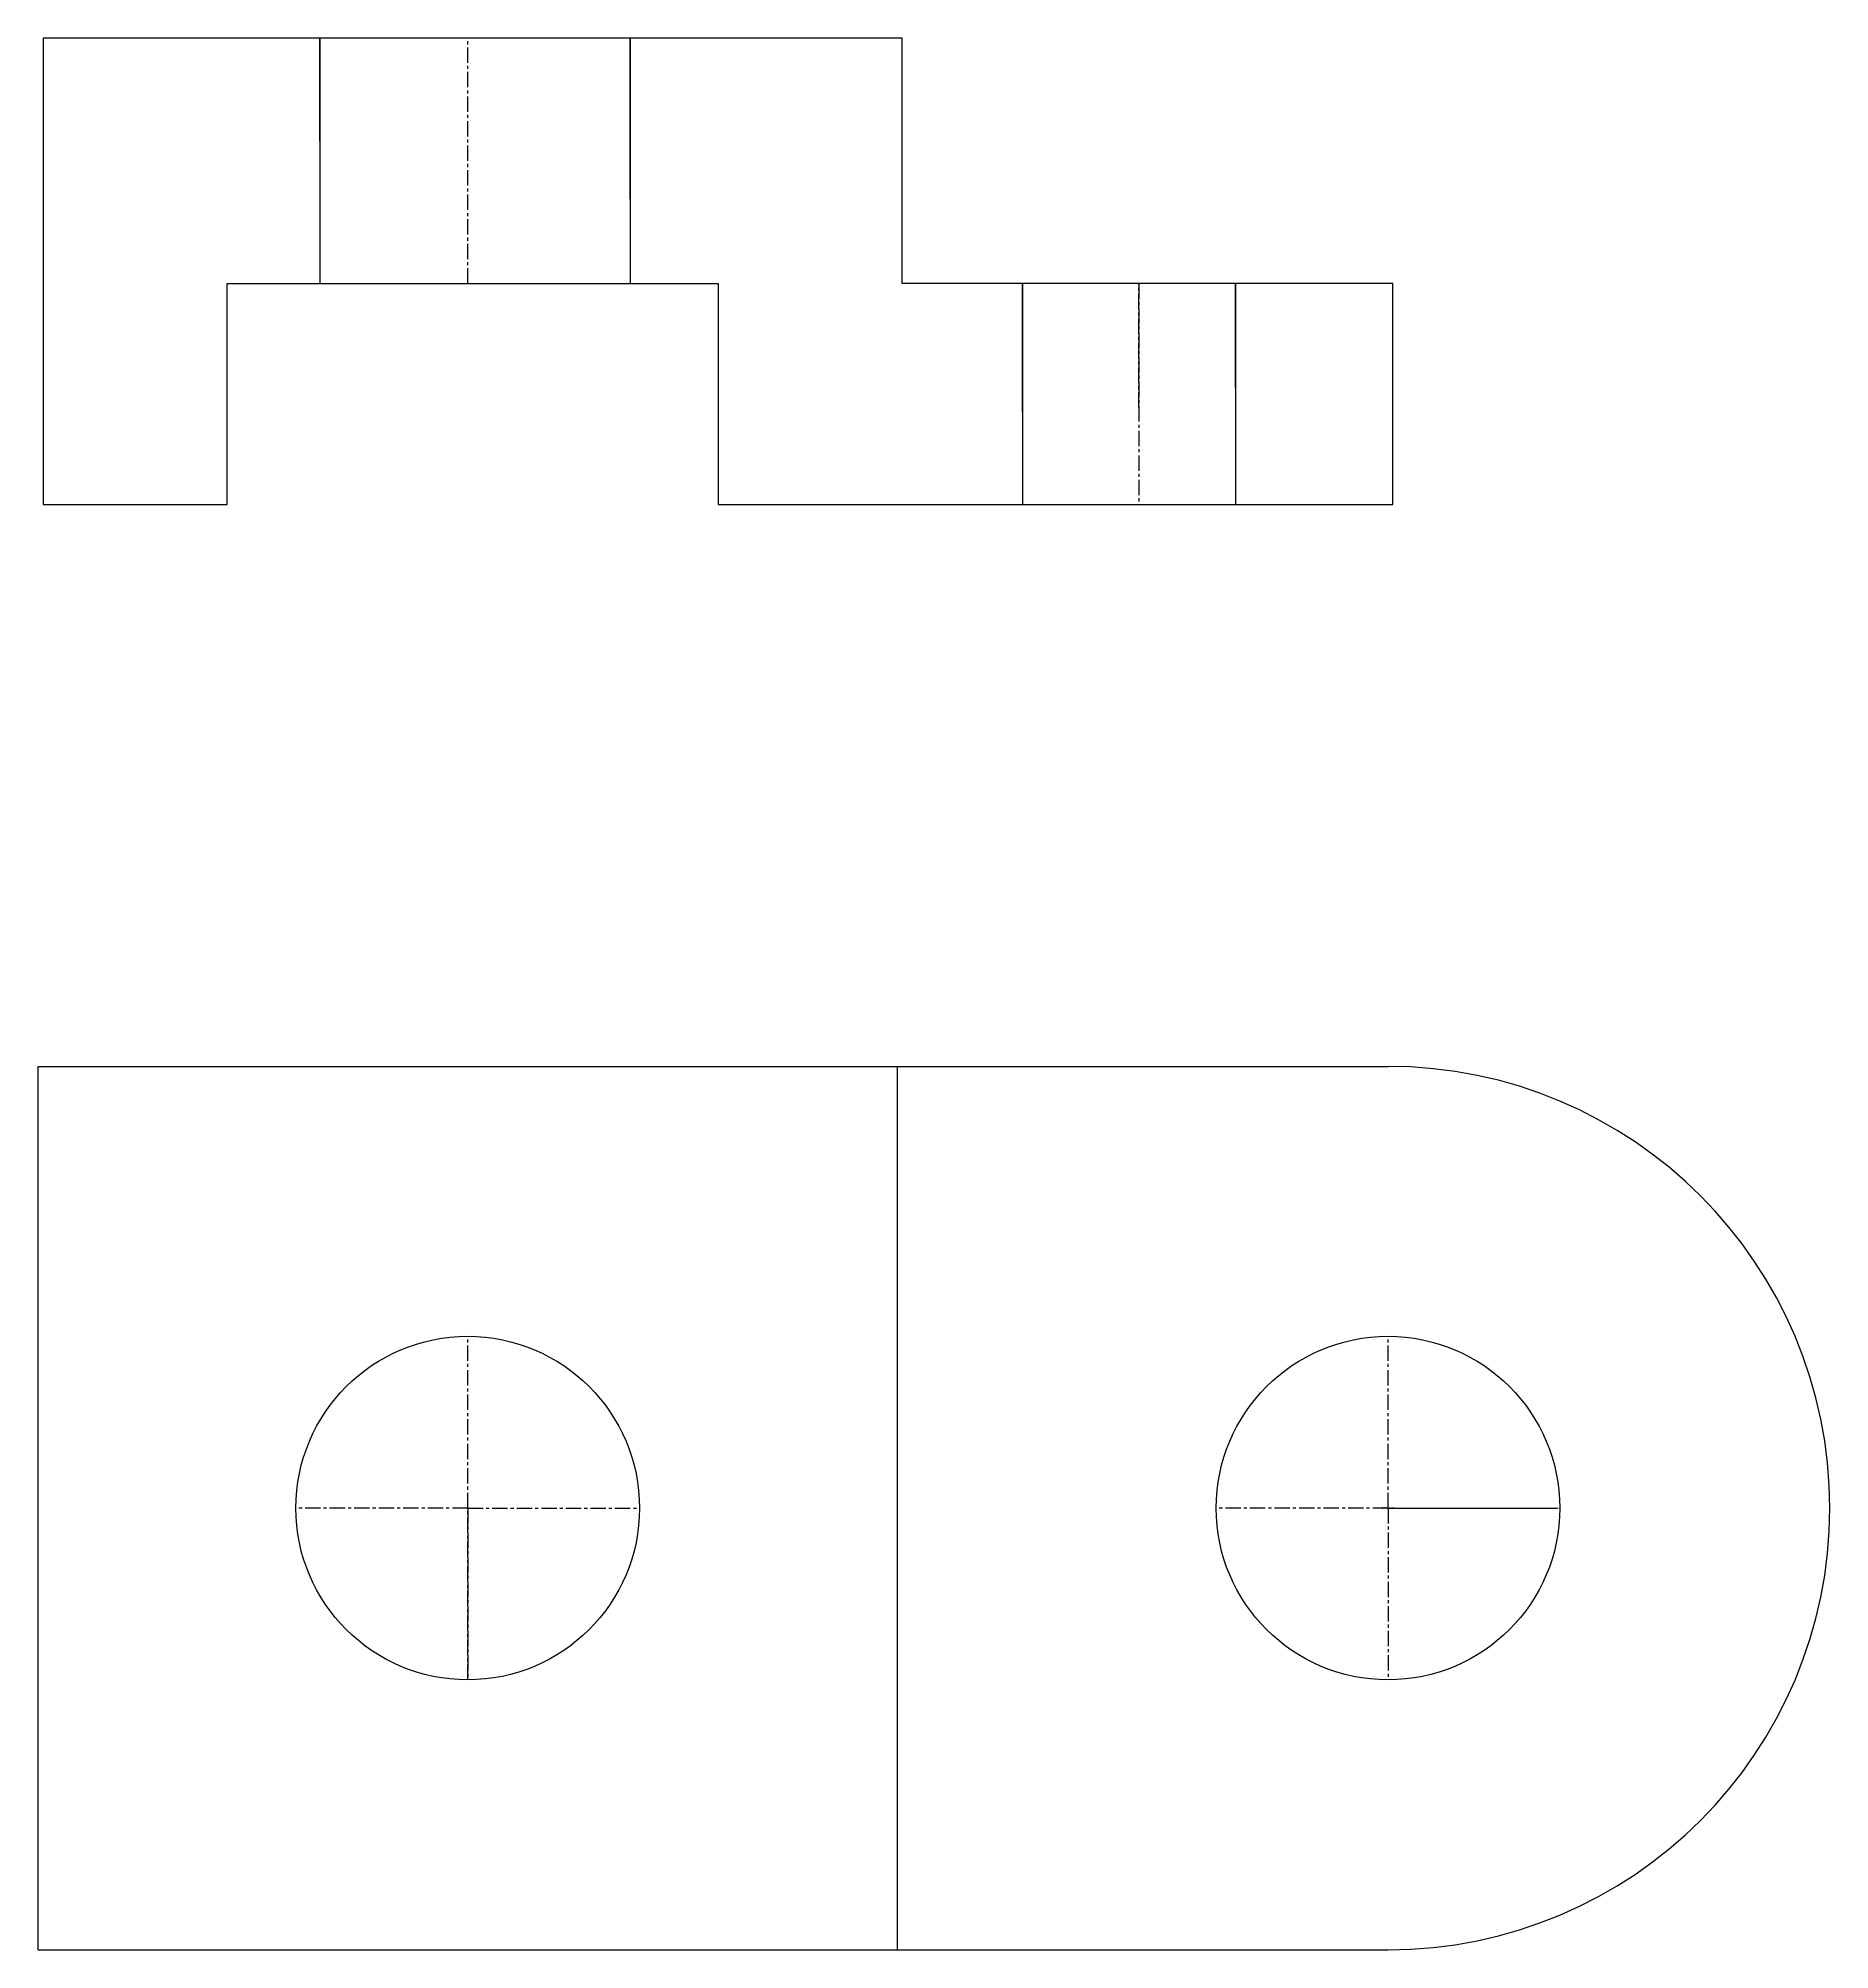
# Model space of a CAD drawing. Header units: inches. Extents: x 90 to 397, y 59 to 214.
# Drawn here: x 90 to 236, y 58.6 to 214.4 of the extents above; entities that cross this region are included whole.
import ezdxf

# ---------------------------------------------------------------- set-up
doc = ezdxf.new("R2010")
doc.units = ezdxf.units.IN
doc.header["$MEASUREMENT"] = 0
doc.linetypes.add('CENTER', pattern=[2, 1.25, -0.25, 0.25, -0.25])
doc.layers.get('0').update_dxf_attribs({"color": 50, "linetype": 'CENTER'})
for name, color, linetype in [('Layer2', 100, 'Continuous'), ('mylayer', 7, 'Continuous'), ('tchtch', 140, 'Continuous')]:
    doc.layers.add(name, color=color, linetype=linetype)
doc.styles.get("Standard").update_dxf_attribs({"font": 'arial.ttf'})
doc.dimstyles.get("Standard").update_dxf_attribs({"dimtxt": 0.18, "dimasz": 0.18, "dimexe": 0.18, "dimexo": 0.0625, "dimgap": 0.09, "dimtad": 0, "dimtih": 1, "dimtoh": 1, "dimdec": 4, "dimzin": 0, "dimdsep": 46, "dimtxsty": 'Standard', "dimcen": 0.09, "dimadec": 0, "dimazin": 0, "dimtfac": 1, "dimtdec": 4, "dimtofl": 0, "dimtmove": 0, "dimatfit": 3, "dimfxl": 1, "dimtolj": 1, "dimtzin": 0, "dimarcsym": 0})

# ---------------------------------------------------------------- blocks, each defined once
blk = doc.blocks.new('*D10')
at = {"layer": 'Defpoints', "color": 0, "transparency": 16777216}
for p in [(186.01, 94.57), (214.01, 94.57)]:
    blk.add_point(p, dxfattribs=at)
at = {"layer": 'Layer2', "color": 0, "lineweight": -2, "transparency": 16777216}
blk.add_line((200.64, 94.57), (213.83, 94.57), dxfattribs=at)
at = {"layer": 'Layer2', "color": 0, "transparency": 16777216}
blk.add_solid([(213.83, 94.6), (213.83, 94.54), (214.01, 94.57)], dxfattribs=at)
at = {"layer": 'Layer2', "color": 0, "transparency": 16777216, "insert": (200.01, 94.57), "char_height": 0.18, "attachment_point": 5}
blk.add_mtext('\\A1;∅28.0000', dxfattribs=at)

msp = doc.modelspace()

# ---------------------------------------------------------------- linework, layer by layer
for p, q in [((125.00939, 194.37312), (125.00939, 214.37312)), ((179.69516, 184.28137), (179.69516, 194.37312)), ((179.69516, 194.37312), (179.69516, 176.37312)), ((125.00939, 94.5705), (125.00939, 108.5705)), ((125.00939, 94.5705), (125.00939, 108.5705)), ((200.00939, 94.5705), (200.00939, 108.5705)), ((125.00939, 94.5705), (111.00939, 94.5705)), ((125.00939, 94.5705), (125.00939, 94.5705)), ((125.00939, 94.5705), (139.00939, 94.5705)), ((125.00939, 94.5705), (125.00939, 80.5705)), ((125.00939, 80.5705), (125.00939, 94.5705)), ((200.00939, 94.5705), (186.00939, 94.5705)), ((200.00939, 94.5705), (200.00939, 80.5705)), ((200.00939, 94.5705), (214.00939, 94.5705))]:
    msp.add_line(p, q)
at = {"layer": 'mylayer'}
for p, q in [((160.40715, 214.37312), (90.40715, 214.37312)), ((90.40715, 214.37312), (90.40715, 176.37312)), ((160.40715, 194.37312), (160.40715, 214.37312)), ((90.40715, 210.37312), (90.40715, 176.37312)), ((105.40715, 176.37312), (105.40715, 194.37312)), ((105.40715, 194.37312), (145.40715, 194.37312)), ((145.40715, 194.37312), (145.40715, 176.37312)), ((200.40715, 194.37312), (160.40715, 194.37312)), ((200.40715, 176.37312), (200.40715, 194.37312)), ((90.40715, 176.37312), (105.40715, 176.37312)), ((145.40715, 176.37312), (200.40715, 176.37312)), ((90.00939, 58.5705), (90.00939, 130.5705)), ((90.00939, 130.5705), (160.00939, 130.5705)), ((160.00939, 130.5705), (160.00939, 58.5705)), ((160.00939, 130.5705), (200.00939, 130.5705)), ((90.00939, 58.5705), (90.00939, 94.5705)), ((90.00939, 58.5705), (200.00939, 58.5705))]:
    msp.add_line(p, q, dxfattribs=at)
for centre in [(125.00939, 94.5705), (200.00939, 94.5705)]:
    msp.add_circle(centre, 14, dxfattribs=at)
msp.add_arc((200.00939, 94.5705), 36, 270, 90, dxfattribs=at)
at = {"layer": 'tchtch'}
for p, q in [((112.97059, 205.97635), (112.97059, 214.37312)), ((112.97059, 214.37312), (112.97059, 194.37312)), ((138.23907, 201.2429), (138.23907, 214.37312)), ((138.23907, 214.37312), (138.23907, 194.37312)), ((170.21948, 183.88691), (170.21948, 194.37312)), ((170.21948, 194.37312), (170.21948, 176.37312)), ((187.59155, 185.85918), (187.59155, 194.37312)), ((187.59155, 194.37312), (187.59155, 176.37312))]:
    msp.add_line(p, q, dxfattribs=at)

# ---------------------------------------------------------------- dimensions: what is measured, and where the dimension line sits
at = {"layer": 'Layer2'}
dim = msp.add_diameter_dim_2p(p1=(186.00939, 94.5705), p2=(214.00939, 94.5705), dimstyle='Standard', dxfattribs=at)
dim.commit()
dim.dimension.update_dxf_attribs({"geometry": '*D10', "text_midpoint": (200.00939, 94.5705), "dimtype": 163})

doc.saveas('drawing.dxf')
